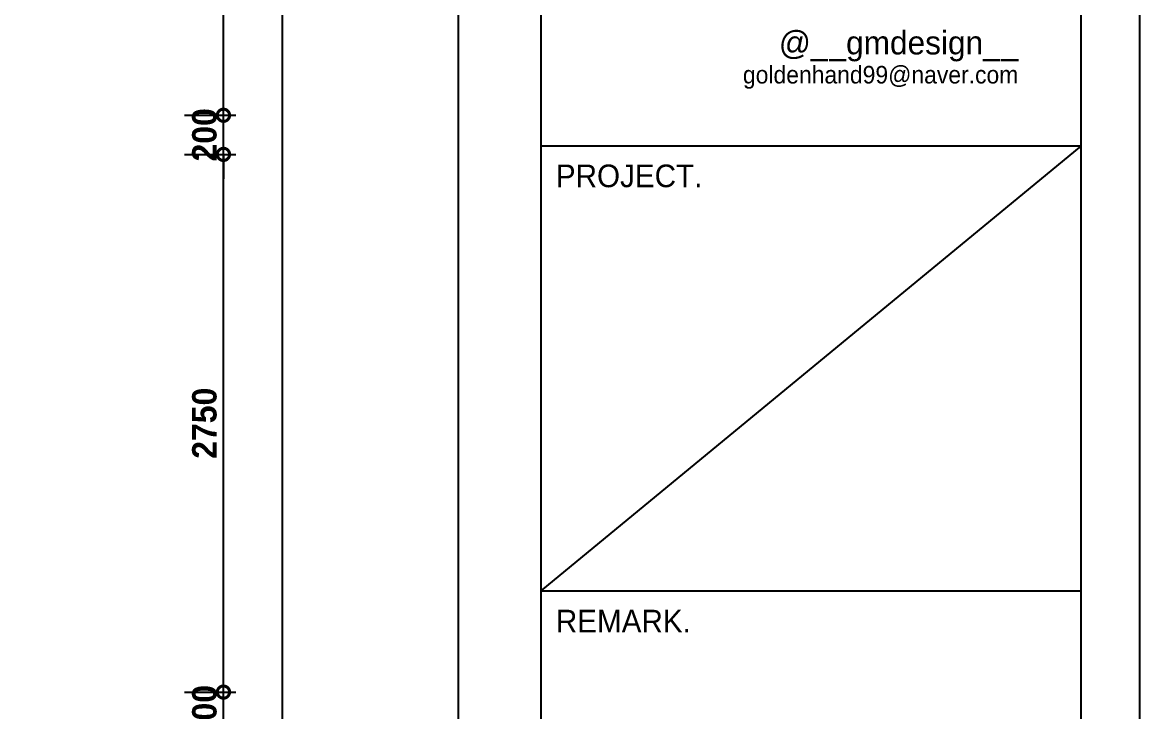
# Model space of a CAD drawing. Header units: inches. Extents: x 4138 to 127072, y -26315 to 43858.
# Drawn here: x 75824 to 81538, y 15973 to 19498 of the extents above; entities that cross this region are included whole.
import ezdxf
from ezdxf.enums import TextEntityAlignment as Align

# ---------------------------------------------------------------- set-up
doc = ezdxf.new("R2010")
doc.units = ezdxf.units.IN
doc.header["$LTSCALE"] = 50
doc.header["$MEASUREMENT"] = 0
for name, color, linetype in [('07-DIM', 5, 'Continuous'), ('07-DIM WAL', 5, 'Continuous'), ('FORM(YOURNAME)-11', 1, 'Continuous')]:
    doc.layers.add(name, color=color, linetype=linetype)
doc.styles.add('YOURNAME', font='HY울릉도M.TTF')
doc.styles.add('넥슨고딕', font='')
doc.styles.get('넥슨고딕').set_extended_font_data('NEXON Lv1 Gothic Bold', bold=True)
doc.dimstyles.new('50', dxfattribs={"dimscale": 50, "dimtxt": 2.5, "dimasz": 2.5, "dimexe": 1.25, "dimexo": 2, "dimtad": 1, "dimdec": 0, "dimtxsty": '넥슨고딕', "dimblk": 'DOTSMALL', "dimcen": 2.5, "dimclrd": 1, "dimclre": 1, "dimclrt": 2, "dimadec": 0, "dimazin": 0, "dimtfac": 1, "dimtdec": 0, "dimtix": 1, "dimtmove": 0, "dimatfit": 3, "dimldrblk": 'DOTSMALL', "dimfxl": 1.25, "dimarcsym": 0})

# ---------------------------------------------------------------- blocks, each defined once
blk = doc.blocks.new('FORM-PLAN')
at = {"layer": 'Defpoints', "color": 158}
for p, q in [((1346, 54915), (1346, -2085)), ((10556, 41093), (1346, 33504))]:
    blk.add_line(p, q, dxfattribs=at)
for points in [[(-71444, -2285), (10556, -2285), (10556, 55115), (-71444, 55115)], [(-69444, 53115), (-64, 53115), (-64, 1215), (-69444, 1215)]]:
    blk.add_lwpolyline(points, close=True, dxfattribs=at)
at = {"layer": 'FORM(YOURNAME)-11', "color": 14}
for p, q in [((1346, 41093), (10556, 41093)), ((1346, 33504), (10556, 33504))]:
    blk.add_line(p, q, dxfattribs=at)
at = {"layer": 'FORM(YOURNAME)-11', "color": 250}
blk.add_lwpolyline([(-72444, -3285), (11556, -3285), (11556, 56115), (-72444, 56115)], close=True, dxfattribs=at)
at = {"layer": 'FORM(YOURNAME)-11', "color": 14, "style": 'YOURNAME'}
for s, height, width, p in [('@__gmdesign__', 400, 1.03, (9487, 42649)), ('goldenhand99@naver.com', 300, 0.995, (9487, 42154))]:
    blk.add_text(s, height=height, dxfattribs=dict(at, width=width)).set_placement(p, align=Align.RIGHT)
for s, p in [('PROJECT.', (1603, 40579)), ('REMARK.', (1603, 32989))]:
    blk.add_text(s, height=386.1, dxfattribs=at).set_placement(p, align=Align.MIDDLE_LEFT)
at = {"layer": 'FORM(YOURNAME)-11', "color": 3, "style": 'YOURNAME'}
for tag, height, p in [('1', 450, (9905, 18188)), ('2', 450, (9905, 17544)), ('3', 450, (9905, 16257)), ('4', 450, (9905, 14326)), ('5', 515, (9905, 12009)), ('6', 515, (9905, 9757)), ('7', 515, (9905, 7504)), ('8', 515, (9905, 5252)), ('9', 515, (9905, 2999)), ('10', 515, (5655, 811)), ('11', 515, (9905, 747)), ('12', 515, (5655, -1441)), ('13', 515, (9905, -1441))]:
    blk.add_attdef(tag, text='', height=height, dxfattribs=at).set_placement(p, align=Align.MIDDLE_RIGHT)
blk = doc.blocks.new('_DOTSMALL')
at = {"color": 0, "linetype": 'ByBlock', "const_width": 0.5}
blk.add_lwpolyline([(-0.0625, 0, 1), (0.0625, 0, 1)], format="xyb", close=True, dxfattribs=at)
blk = doc.blocks.new('*D42')
at = {"layer": '07-DIM', "color": 1, "lineweight": -2, "transparency": 16777216}
for p, q in [((76852.4, 16073), (76852.4, 16198)), ((76652.4, 16073), (76914.9, 16073)), ((76852.4, 15873), (76852.4, 16073)), ((76652.4, 15873), (76914.9, 15873)), ((76852.4, 15873), (76852.4, 15748))]:
    blk.add_line(p, q, dxfattribs=at)
at = {"layer": 'Defpoints', "color": 0, "transparency": 16777216}
for p in [(76552.4, 16073), (76852.4, 16073), (76552.4, 15873)]:
    blk.add_point(p, dxfattribs=at)
at = {"layer": '07-DIM', "color": 1, "lineweight": -2, "transparency": 16777216, "xscale": 125, "yscale": 125, "zscale": 125}
for p, rotation in [((76852.4, 16073), 270), ((76852.4, 15873), 90)]:
    blk.add_blockref('_DOTSMALL', p, dxfattribs=dict(at, rotation=rotation))
at = {"layer": '07-DIM', "color": 2, "transparency": 16777216, "insert": (76755.5, 15973), "char_height": 125, "attachment_point": 5, "rotation": 90, "style": '넥슨고딕'}
blk.add_mtext('200', dxfattribs=at)
blk = doc.blocks.new('*D43')
at = {"layer": '07-DIM', "color": 1, "lineweight": -2, "transparency": 16777216}
for p, q in [((76652.4, 18823), (76914.9, 18823)), ((76852.4, 16073), (76852.4, 18823)), ((76652.4, 16073), (76914.9, 16073))]:
    blk.add_line(p, q, dxfattribs=at)
at = {"layer": 'Defpoints', "color": 0, "transparency": 16777216}
for p in [(76552.4, 18823), (76852.4, 18823), (76552.4, 16073)]:
    blk.add_point(p, dxfattribs=at)
at = {"layer": '07-DIM', "color": 1, "lineweight": -2, "transparency": 16777216, "xscale": 125, "yscale": 125, "zscale": 125}
for p, rotation in [((76852.4, 18823), 90), ((76852.4, 16073), 270)]:
    blk.add_blockref('_DOTSMALL', p, dxfattribs=dict(at, rotation=rotation))
at = {"layer": '07-DIM', "color": 2, "transparency": 16777216, "insert": (76755.5, 17448), "char_height": 125, "attachment_point": 5, "rotation": 90, "style": '넥슨고딕'}
blk.add_mtext('2750', dxfattribs=at)
blk = doc.blocks.new('*D44')
at = {"layer": '07-DIM', "color": 1, "lineweight": -2, "transparency": 16777216}
for p, q in [((76852.4, 19023), (76852.4, 19148)), ((76652.4, 19023), (76914.9, 19023)), ((76852.4, 18823), (76852.4, 19023)), ((76652.4, 18823), (76914.9, 18823)), ((76852.4, 18823), (76852.4, 18698))]:
    blk.add_line(p, q, dxfattribs=at)
at = {"layer": 'Defpoints', "color": 0, "transparency": 16777216}
for p in [(76552.4, 19023), (76852.4, 19023), (76552.4, 18823)]:
    blk.add_point(p, dxfattribs=at)
at = {"layer": '07-DIM', "color": 1, "lineweight": -2, "transparency": 16777216, "xscale": 125, "yscale": 125, "zscale": 125}
for p, rotation in [((76852.4, 19023), 270), ((76852.4, 18823), 90)]:
    blk.add_blockref('_DOTSMALL', p, dxfattribs=dict(at, rotation=rotation))
at = {"layer": '07-DIM', "color": 2, "transparency": 16777216, "insert": (76755.5, 18923), "char_height": 125, "attachment_point": 5, "rotation": 90, "style": '넥슨고딕'}
blk.add_mtext('200', dxfattribs=at)
blk = doc.blocks.new('*D45')
at = {"layer": '07-DIM', "color": 1, "lineweight": -2, "transparency": 16777216}
for p, q in [((76652.4, 20553), (76914.9, 20553)), ((76852.4, 19023), (76852.4, 20553)), ((76652.4, 19023), (76914.9, 19023))]:
    blk.add_line(p, q, dxfattribs=at)
at = {"layer": 'Defpoints', "color": 0, "transparency": 16777216}
for p in [(76552.4, 20553), (76852.4, 20553), (76552.4, 19023)]:
    blk.add_point(p, dxfattribs=at)
at = {"layer": '07-DIM', "color": 1, "lineweight": -2, "transparency": 16777216, "xscale": 125, "yscale": 125, "zscale": 125}
for p, rotation in [((76852.4, 20553), 90), ((76852.4, 19023), 270)]:
    blk.add_blockref('_DOTSMALL', p, dxfattribs=dict(at, rotation=rotation))
at = {"layer": '07-DIM', "color": 2, "transparency": 16777216, "insert": (76755.5, 19788), "char_height": 125, "attachment_point": 5, "rotation": 90, "style": '넥슨고딕'}
blk.add_mtext('1530', dxfattribs=at)
blk = doc.blocks.new('*D72')
at = {"layer": '07-DIM', "color": 1, "lineweight": -2, "transparency": 16777216}
for p, q in [((76652.4, 20753), (77214.9, 20753)), ((77152.4, 20753), (77152.4, 8625)), ((76652.4, 8625), (77214.9, 8625))]:
    blk.add_line(p, q, dxfattribs=at)
at = {"layer": 'Defpoints', "color": 0, "transparency": 16777216}
for p in [(76552.4, 20753), (76552.4, 8625), (77152.4, 8625)]:
    blk.add_point(p, dxfattribs=at)
at = {"layer": '07-DIM', "color": 1, "lineweight": -2, "transparency": 16777216, "xscale": 125, "yscale": 125, "zscale": 125}
for p, rotation in [((77152.4, 20753), 90), ((77152.4, 8625), 270)]:
    blk.add_blockref('_DOTSMALL', p, dxfattribs=dict(at, rotation=rotation))
at = {"layer": '07-DIM', "color": 2, "transparency": 16777216, "insert": (77055.5, 14689), "char_height": 125, "attachment_point": 5, "rotation": 90, "style": '넥슨고딕'}
blk.add_mtext('12128', dxfattribs=at)

msp = doc.modelspace()

# ---------------------------------------------------------------- block references
at = {"layer": '07-DIM WAL', "xscale": 0.3, "yscale": 0.3, "zscale": 0.3}
msp.add_blockref('FORM-PLAN', (78071.7, 6539.4), dxfattribs=at)

# ---------------------------------------------------------------- dimensions: what is measured, and where the dimension line sits
at = {"layer": '07-DIM'}
for base, p1, p2, picture, middle in [((77152.4, 8625), (76552.4, 20753), (76552.4, 8625), '*D72', (77055.5, 14689)), ((76852.4, 20553), (76552.4, 19023), (76552.4, 20553), '*D45', (76755.5, 19788)), ((76852.4, 19023), (76552.4, 18823), (76552.4, 19023), '*D44', (76755.5, 18923)), ((76852.4, 18823), (76552.4, 16073), (76552.4, 18823), '*D43', (76755.5, 17448)), ((76852.4, 16073), (76552.4, 15873), (76552.4, 16073), '*D42', (76755.5, 15973))]:
    dim = msp.add_linear_dim(base=base, p1=p1, p2=p2, angle=270, dimstyle='50', dxfattribs=at)
    dim.commit()
    dim.dimension.update_dxf_attribs({"geometry": picture, "text_midpoint": middle})

doc.saveas('drawing.dxf')
